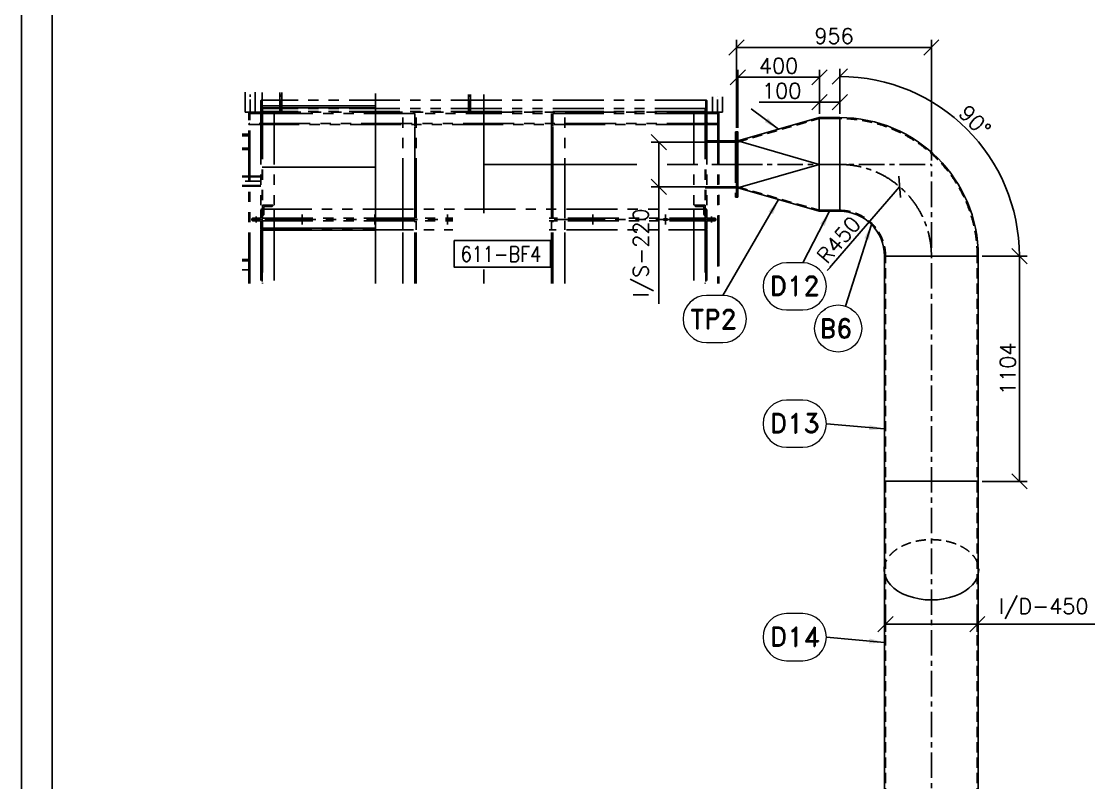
# Model space of a CAD drawing. Header units: inches. Extents: x 0 to 157513, y -28488 to 35640.
# Drawn here: x 55134 to 65674, y 7465 to 14930 of the extents above; entities that cross this region are included whole.
import ezdxf

# ---------------------------------------------------------------- set-up
doc = ezdxf.new("R2010")
doc.units = ezdxf.units.IN
doc.header["$LTSCALE"] = 400
doc.header["$MEASUREMENT"] = 0
for name, pattern in [('0', [0]), ('1', [2, 1.25, -0.25, 0.25, -0.25]), ('CENTER', [2, 1.25, -0.25, 0.25, -0.25]), ('DASHED2', [0.375, 0.25, -0.125]), ('HIDDEN', [9.525, 6.35, -3.175]), ('HIDDEN2', [4.7625, 3.175, -1.5875]), ('PHANTOM', [2.5, 1.25, -0.25, 0.25, -0.25, 0.25, -0.25])]:
    doc.linetypes.add(name, pattern=pattern)
for name, color, linetype in [('BF', 8, 'PHANTOM'), ('cen', 1, 'CENTER'), ('hid', 3, 'HIDDEN2')]:
    doc.layers.add(name, color=color, linetype=linetype)
doc.layers.add('bordertext', color=1, linetype='Continuous', lineweight=20)
doc.styles.add('RD', font='ROMAND.SHX')
doc.styles.add('ROMAND', font='romand.shx', dxfattribs={"width": 0.85})
doc.styles.add('ROMANS', font='romans')
doc.dimstyles.new('SAM2 60 SC', dxfattribs={"dimscale": 60, "dimtxt": 2.5, "dimasz": 2.5, "dimexe": 1.25, "dimexo": 0.625, "dimtad": 1, "dimtoh": 1, "dimdec": 0, "dimdsep": 46, "dimtxsty": 'ROMANS', "dimblk": 'OBLIQUE', "dimcen": 2.5, "dimclrd": 1, "dimclre": 1, "dimclrt": 256, "dimadec": 0, "dimazin": 2, "dimtfac": 1, "dimtdec": 0, "dimtofl": 0, "dimtmove": 0, "dimatfit": 3, "dimfxl": 1, "dimtolj": 1, "dimtzin": 0, "dimarcsym": 1})

# ---------------------------------------------------------------- blocks, each defined once
blk = doc.blocks.new('_OBLIQUE')
at = {"color": 0, "linetype": 'ByBlock'}
blk.add_line((-0.5, -0.5), (0.5, 0.5), dxfattribs=at)
blk = doc.blocks.new('*D221')
at = {"color": 1, "lineweight": -2}
for p, q in [((62152, 13885), (62152, 14749)), ((62152, 14674), (64063, 14674)), ((64063, 13565), (64063, 14749))]:
    blk.add_line(p, q, dxfattribs=at)
at = {"layer": 'Defpoints', "color": 0}
for p in [(64063, 14674), (62152, 13847, 685), (64063, 13527, 699)]:
    blk.add_point(p, dxfattribs=at)
at = {"color": 1, "lineweight": -2, "xscale": 150, "yscale": 150, "zscale": 150, "rotation": 180}
blk.add_blockref('_OBLIQUE', (62152, 14674), dxfattribs=at)
at = {"color": 1, "lineweight": -2, "xscale": 150, "yscale": 150, "zscale": 150}
blk.add_blockref('_OBLIQUE', (64063, 14674), dxfattribs=at)
at = {"insert": (63108, 14787), "char_height": 150, "attachment_point": 5, "style": 'ROMANS'}
blk.add_mtext('\\A1;956', dxfattribs=at)
blk = doc.blocks.new('*D222')
at = {"color": 1, "lineweight": -2}
for p, q in [((62164, 13885), (62164, 14457)), ((62964, 14025), (62964, 14457)), ((62164, 14382), (62964, 14382))]:
    blk.add_line(p, q, dxfattribs=at)
at = {"layer": 'Defpoints', "color": 0}
for p in [(62964, 14382), (62964, 13987, 685), (62164, 13847, 685)]:
    blk.add_point(p, dxfattribs=at)
at = {"color": 1, "lineweight": -2, "xscale": 150, "yscale": 150, "zscale": 150, "rotation": 180}
blk.add_blockref('_OBLIQUE', (62164, 14382), dxfattribs=at)
at = {"color": 1, "lineweight": -2, "xscale": 150, "yscale": 150, "zscale": 150}
blk.add_blockref('_OBLIQUE', (62964, 14382), dxfattribs=at)
at = {"insert": (62564, 14494), "char_height": 150, "attachment_point": 5, "style": 'ROMANS'}
blk.add_mtext('\\A1;400', dxfattribs=at)
blk = doc.blocks.new('*D223')
at = {"color": 1, "lineweight": -2}
for p, q in [((62964, 14137), (62374, 14137)), ((62964, 14025), (62964, 14212)), ((63164, 14137), (62964, 14137)), ((63164, 14025), (63164, 14212))]:
    blk.add_line(p, q, dxfattribs=at)
at = {"layer": 'Defpoints', "color": 0}
for p in [(63164, 14137), (62964, 13987, 709), (63164, 13987, 685)]:
    blk.add_point(p, dxfattribs=at)
at = {"color": 1, "lineweight": -2, "xscale": 150, "yscale": 150, "zscale": 150, "rotation": 180}
blk.add_blockref('_OBLIQUE', (62964, 14137), dxfattribs=at)
at = {"color": 1, "lineweight": -2, "xscale": 150, "yscale": 150, "zscale": 150}
blk.add_blockref('_OBLIQUE', (63164, 14137), dxfattribs=at)
at = {"insert": (62594, 14249), "char_height": 150, "attachment_point": 5, "style": 'ROMANS'}
blk.add_mtext('\\A1;100', dxfattribs=at)
blk = doc.blocks.new('*D224')
at = {"color": 1, "lineweight": -2}
for p, q in [((63164, 14025), (63164, 14465)), ((64561, 12627), (65002, 12627))]:
    blk.add_line(p, q, dxfattribs=at)
blk.add_arc((63164, 12627), 1763, 0, 90, dxfattribs=at)
at = {"layer": 'Defpoints', "color": 0}
for p in [(63164, 13987, 709), (64690, 13509), (63164, 12627, 709), (64524, 12627, 734)]:
    blk.add_point(p, dxfattribs=at)
at = {"color": 1, "lineweight": -2, "xscale": 150, "yscale": 150, "zscale": 150}
for p, rotation in [((63164, 14390), 179.9999999999998), ((64927, 12627), 270)]:
    blk.add_blockref('_OBLIQUE', p, dxfattribs=dict(at, rotation=rotation))
at = {"insert": (64490, 13954), "char_height": 150, "attachment_point": 5, "rotation": 315, "style": 'ROMANS'}
blk.add_mtext('\\A1;90°', dxfattribs=at)
blk = doc.blocks.new('*D225')
at = {"color": 1, "lineweight": -2}
for p, q in [((64599, 12627), (65002, 12627)), ((64927, 12627), (64927, 10419)), ((64561, 10419), (65002, 10419))]:
    blk.add_line(p, q, dxfattribs=at)
at = {"layer": 'Defpoints', "color": 0}
for p in [(64561, 12627), (64524, 10419, 563), (64927, 10419)]:
    blk.add_point(p, dxfattribs=at)
at = {"color": 1, "lineweight": -2, "xscale": 150, "yscale": 150, "zscale": 150}
for p, rotation in [((64927, 12627), 90), ((64927, 10419), 270)]:
    blk.add_blockref('_OBLIQUE', p, dxfattribs=dict(at, rotation=rotation))
at = {"insert": (64814, 11523), "char_height": 150, "attachment_point": 5, "rotation": 90, "style": 'ROMANS'}
blk.add_mtext('\\A1;1104', dxfattribs=at)
blk = doc.blocks.new('*D234')
at = {"color": 1, "lineweight": -2}
for p, q in [((62114, 13747), (61313, 13747)), ((61388, 13747), (61388, 13307)), ((62114, 13307), (61313, 13307)), ((61388, 13307), (61388, 12161))]:
    blk.add_line(p, q, dxfattribs=at)
at = {"layer": 'Defpoints', "color": 0}
for p in [(62152, 13747, 685), (61388, 13307), (62152, 13307, 685)]:
    blk.add_point(p, dxfattribs=at)
at = {"color": 1, "lineweight": -2, "xscale": 150, "yscale": 150, "zscale": 150}
for p, rotation in [((61388, 13747), 90), ((61388, 13307), 270)]:
    blk.add_blockref('_OBLIQUE', p, dxfattribs=dict(at, rotation=rotation))
at = {"insert": (61236, 12659), "char_height": 150, "attachment_point": 5, "rotation": 90, "style": 'ROMANS'}
blk.add_mtext('\\A1;I/S-220', dxfattribs=at)
blk = doc.blocks.new('*D124')
at = {"color": 1, "lineweight": -2}
blk.add_line((63042, 12486), (63752, 13308), dxfattribs=at)
at = {"layer": 'Defpoints', "color": 0}
for p in [(63752, 13308, 720), (63164, 12627, 709)]:
    blk.add_point(p, dxfattribs=at)
at = {"color": 1, "lineweight": -2, "xscale": 150, "yscale": 150, "zscale": 150, "rotation": 49.1389481724649}
blk.add_blockref('_OBLIQUE', (63752, 13308), dxfattribs=at)
at = {"insert": (63154, 12788), "char_height": 150, "attachment_point": 5, "rotation": 49.1389, "style": 'ROMANS'}
blk.add_mtext('\\A1;R450', dxfattribs=at)
blk = doc.blocks.new('*D323')
at = {"color": 1, "lineweight": -2}
for p, q in [((63614, 9106), (63614, 8943)), ((64514, 9106), (64514, 8943)), ((63614, 9018), (64514, 9018)), ((64514, 9018), (65667, 9018))]:
    blk.add_line(p, q, dxfattribs=at)
at = {"layer": 'Defpoints', "color": 0}
for p in [(63614, 9144, 726), (64514, 9144, 726), (64514, 9018)]:
    blk.add_point(p, dxfattribs=at)
at = {"color": 1, "lineweight": -2, "xscale": 150, "yscale": 150, "zscale": 150, "rotation": 180}
blk.add_blockref('_OBLIQUE', (63614, 9018), dxfattribs=at)
at = {"color": 1, "lineweight": -2, "xscale": 150, "yscale": 150, "zscale": 150}
blk.add_blockref('_OBLIQUE', (64514, 9018), dxfattribs=at)
at = {"insert": (65165, 9169), "char_height": 150, "attachment_point": 5, "style": 'ROMANS'}
blk.add_mtext('\\A1;I/D-450', dxfattribs=at)
blk = doc.blocks.new('A1 title blck promac')
at = {"color": 4, "linetype": '0'}
blk.add_lwpolyline([(2099534, -476612), (2149994, -476612), (2149994, -440972), (2099534, -440972)], close=True, dxfattribs=at)
blk.add_lwpolyline([(2100785, -476312), (2149694, -476312), (2149694, -441272), (2099834, -441272), (2099834, -470228)], dxfattribs=at)

msp = doc.modelspace()

# ---------------------------------------------------------------- linework, layer by layer
at = {"ltscale": 10}
for p, q in [((62163.6, 13757.5, 685), (62963.6, 13987.5, 709.4)), ((62963.6, 13067.5, 685), (62963.6, 13987.5, 685)), ((63163.7, 13987.5, 685), (62963.6, 13987.5, 685)), ((63163.7, 13067.5, 709.4), (63163.7, 13987.5, 709.4)), ((62151.6, 13747.5, 685), (62163.6, 13747.5, 685)), ((62163.6, 13757.5, 685), (62963.6, 13527.5, 685)), ((62163.6, 13297.5, 685), (62963.6, 13527.5, 685)), ((62963.6, 13527.5, 685), (62963.6, 13527.5, 685)), ((62151.6, 13307.5, 685), (62163.6, 13307.5, 685)), ((62163.6, 13297.5, 685), (62963.6, 13067.5, 709.4)), ((63163.7, 13067.5, 709.4), (62963.6, 13067.5, 709.4)), ((63603.6, 5659.6, 726), (63603.6, 12627.5, 726)), ((63603.6, 12627.5, 726), (64523.6, 12627.5, 726)), ((64523.6, 5659.6, 726), (64523.6, 12627.5, 726))]:
    msp.add_line(p, q, dxfattribs=at)
at = {"color": 3, "linetype": 'HIDDEN', "ltscale": 300}
for p, q in [((63163.7, 13977.5, 709.4), (62963.6, 13977.5, 709.4)), ((63163.7, 13077.5, 709.4), (62963.6, 13077.5, 709.4))]:
    msp.add_line(p, q, dxfattribs=at)
for p, q in [((62151.6, 13847.5, 685), (62151.6, 13207.5, 685)), ((64523.6, 10419.2, 563.2), (63603.6, 10419.2, 726))]:
    msp.add_line(p, q)
at = {"color": 4}
for q in [(62151.6, 13541, 685), (62151.6, 13514, 685)]:
    msp.add_line((62151.6, 13527.5, 685), q, dxfattribs=at)
at = {"ltscale": 10, "elevation": 685}
msp.add_lwpolyline([(62151.6, 13847.5), (62163.6, 13847.5), (62163.6, 13207.5), (62151.6, 13207.5)], close=True, dxfattribs=at)
at = {"ltscale": 10, "extrusion": (-0.018463, 0, 0.99983)}
for radius in [1360, 440]:
    msp.add_arc((-12627.5, 63166.1, -456.9), radius, 90, 180, dxfattribs=at)
msp.add_ellipse((64063.6, 9551.4, 662.2), major_axis=(-464.4, 0), ratio=0.6366935, start_param=0, end_param=3.1415927)
at = {"layer": 'BF'}
for p, q in [((57328.6, 14039.6, 685), (57328.6, 14235.9, 685)), ((57428.6, 14039.6, 685), (57428.6, 14234.9, 685)), ((57668.6, 14039.6, 685), (57668.6, 14232.6, 685)), ((57688.6, 14039.6, 685), (57688.6, 14232.4, 685)), ((57482.6, 14051.6, 685), (57482.6, 14147.6, 685)), ((61848.6, 14157.6, 685), (57494.6, 14157.6, 685)), ((57494.6, 14027.6, 685), (57494.6, 14157.6, 685)), ((59521.6, 14039.6, 685), (59521.6, 14214.5, 685)), ((59541.6, 14039.6, 685), (59541.6, 14214.3, 685)), ((61850.6, 14157.6, 685), (61848.6, 14157.6, 685)), ((61848.6, 14027.6, 685), (61848.6, 14157.6, 685)), ((61850.6, 14157.6, 685), (61848.6, 14157.6, 685)), ((61860.6, 14051.6, 685), (61860.6, 14147.6, 685)), ((61914.6, 14039.6, 685), (61914.6, 14191.1, 685)), ((62014.6, 14039.6, 685), (62014.6, 14190.2, 685)), ((57328.6, 14039.6, 685), (57428.6, 14039.6, 685)), ((57364.6, 12360.2, 685), (57364.6, 14029.6, 685)), ((57364.6, 14027.6, 685), (57494.6, 14027.6, 685)), ((57374.6, 14039.6, 685), (59637.6, 14039.6, 685)), ((57376.6, 12360.2, 685), (57376.6, 14027.6, 685)), ((57482.6, 14027.6, 685), (57482.6, 13087.5, 685)), ((61848.6, 14077.6, 685), (57494.6, 14077.6, 685)), ((57494.6, 14077.6, 685), (57494.6, 12360.2, 685)), ((61848.6, 14048.2, 685), (57494.6, 14048.2, 685)), ((57494.6, 14027.6, 685), (59637.6, 14027.6, 685)), ((57499.6, 14077.6, 685), (57499.6, 13007.5, 685)), ((57612.6, 14027.6, 685), (57612.6, 13091.1, 685)), ((57688.6, 14039.6, 685), (57668.6, 14039.6, 685)), ((58876.6, 13087.5, 685), (58876.6, 14027.6, 685)), ((58994.6, 12999.5, 685), (58994.6, 14027.6, 685)), ((58994.6, 13307.5, 685), (58994.6, 14027.6, 685)), ((58994.6, 12999.5, 685), (58994.6, 14027.6, 685)), ((59006.6, 13087.5, 685), (59006.6, 14027.6, 685)), ((59541.6, 14039.6, 685), (59521.6, 14039.6, 685)), ((61968.6, 14039.6, 685), (59637.6, 14039.6, 685)), ((61848.6, 14027.6, 685), (59637.6, 14027.6, 685)), ((60348.6, 13307.5, 685), (60348.6, 14027.6, 685)), ((60348.6, 12999.5, 685), (60348.6, 14027.6, 685)), ((60348.6, 13307.5, 685), (60348.6, 14027.6, 685)), ((60466.6, 13087.5, 685), (60466.6, 14027.6, 685)), ((61730.6, 14027.6, 685), (61730.6, 13087.5, 685)), ((61843.6, 14077.6, 685), (61843.6, 13007.5, 685)), ((61848.6, 14077.6, 685), (61848.6, 12360.2, 685)), ((61978.6, 14027.6, 685), (61848.6, 14027.6, 685)), ((61860.6, 14027.6, 685), (61860.6, 13087.5, 685)), ((62014.6, 14039.6, 685), (61914.6, 14039.6, 685)), ((61966.6, 14027.6, 685), (61966.6, 12360.2, 685)), ((61978.6, 14029.6, 685), (61978.6, 12360.2, 685)), ((61968.6, 13930.2, 685), (57374.6, 13930.2, 685)), ((61860.6, 13918.2, 685), (57494.6, 13918.2, 685)), ((57364.6, 13823.6, 685), (57301, 13823.6, 685)), ((57364.6, 13809, 685), (57301, 13809, 685)), ((62151.6, 13847.5, 685), (62139.6, 13847.5, 685)), ((62139.6, 13847.5, 685), (62139.6, 13207.5, 685)), ((62151.6, 13207.5, 685), (62151.6, 13847.5, 685)), ((62151.6, 13757.5, 685), (61976.3, 13757.5, 685)), ((62151.6, 13747.5, 685), (61979.6, 13747.5, 685)), ((57364.6, 13688.2, 685), (57301, 13688.2, 685)), ((57364.6, 13673.6, 685), (57301, 13673.6, 685)), ((57301, 13410.8, 685), (57482.6, 13410.8, 685)), ((57301, 13404.3, 685), (57482.6, 13404.3, 685)), ((57301.5, 13404.4, 685), (57482.6, 13404.4, 685)), ((57301, 13320.8, 685), (57482.6, 13320.8, 685)), ((57301, 13314.3, 685), (57482.6, 13314.3, 685)), ((57328.9, 13362.6, 685), (57482.6, 13362.6, 685)), ((60336.6, 13087.5, 685), (60336.6, 13307.5, 685)), ((61983.2, 13307.5, 685), (62151.6, 13307.5, 685)), ((61983.2, 13297.5, 685), (62151.6, 13297.5, 685)), ((62139.6, 13207.5, 685), (62151.6, 13207.5, 685)), ((57482.6, 13087.5, 685), (61860.6, 13087.5, 685)), ((57482.6, 13077.5, 685), (57482.6, 13011.5, 685)), ((57494.6, 13087.5, 685), (57492.6, 13087.5, 685)), ((57494.6, 13087.5, 685), (57494.6, 12987.5, 685)), ((57499.6, 13127.5, 685), (57599.6, 13127.5, 685)), ((57499.6, 13027.5, 685), (57499.6, 13127.5, 685)), ((57511.6, 13037.5, 685), (57511.6, 13103.5, 685)), ((57523.6, 13115.5, 685), (57589.6, 13115.5, 685)), ((57599.6, 13125.5, 685), (57599.6, 13127.5, 685)), ((58876.6, 13087.5, 685), (58876.6, 12999.5, 685)), ((59006.6, 13087.5, 685), (59006.6, 12999.5, 685)), ((61843.6, 13127.5, 685), (61743.6, 13127.5, 685)), ((61743.6, 13125.5, 685), (61743.6, 13127.5, 685)), ((61819.6, 13115.5, 685), (61753.6, 13115.5, 685)), ((61831.6, 13037.5, 685), (61831.6, 13103.5, 685)), ((61843.6, 13027.5, 685), (61843.6, 13127.5, 685)), ((61848.6, 13087.5, 685), (61848.6, 12987.5, 685)), ((61848.6, 13087.5, 685), (61850.6, 13087.5, 685)), ((61860.6, 13077.5, 685), (61860.6, 13011.5, 685)), ((57394.6, 12989.5, 685), (57394.6, 12987.5, 685)), ((57394.6, 12985.5, 685), (57394.6, 12987.5, 685)), ((57494.6, 12987.5, 685), (57394.6, 12987.5, 685)), ((57494.6, 12987.5, 685), (57394.6, 12987.5, 685)), ((57470.6, 12999.5, 685), (57404.6, 12999.5, 685)), ((57470.6, 12975.5, 685), (57404.6, 12975.5, 685)), ((60021.6, 12987.5, 685), (57482.6, 12987.5, 685)), ((57499.6, 13007.5, 685), (57494.6, 13007.5, 685)), ((57494.6, 12999.5, 685), (61848.6, 12999.5, 685)), ((57494.6, 12887.5, 685), (57494.6, 12987.5, 685)), ((57494.6, 12975.5, 685), (61848.6, 12975.5, 685)), ((57499.6, 12967.5, 685), (57494.6, 12967.5, 685)), ((57499.6, 13027.5, 685), (57501.6, 13027.5, 685)), ((57499.6, 12967.5, 685), (57499.6, 12360.2, 685)), ((57888.6, 13035.5, 685), (57888.6, 12939.5, 685)), ((58601.8, 13035.5, 685), (58601.8, 12939.5, 685)), ((58876.6, 12975.5, 685), (58876.6, 12887.5, 685)), ((58994.6, 12360.2, 685), (58994.6, 12975.5, 685)), ((59006.6, 12975.5, 685), (59006.6, 12887.5, 685)), ((59315, 13035.5, 685), (59315, 12939.5, 685)), ((61860.6, 12987.5, 685), (60021.6, 12987.5, 685)), ((60028.2, 13035.5, 685), (60028.2, 12939.5, 685)), ((60336.6, 12975.5, 685), (60336.6, 12887.5, 685)), ((60348.6, 12360.2, 685), (60348.6, 12975.5, 685)), ((60466.6, 12975.5, 685), (60466.6, 12887.5, 685)), ((60741.4, 13035.5, 685), (60741.4, 12939.5, 685)), ((61454.6, 13035.5, 685), (61454.6, 12939.5, 685)), ((61843.6, 13027.5, 685), (61841.6, 13027.5, 685)), ((61848.6, 13007.5, 685), (61843.6, 13007.5, 685)), ((61843.6, 12967.5, 685), (61843.6, 12360.2, 685)), ((61848.6, 12967.5, 685), (61843.6, 12967.5, 685)), ((61848.6, 12987.5, 685), (61948.6, 12987.5, 685)), ((61848.6, 12887.5, 685), (61848.6, 12987.5, 685)), ((61848.6, 12987.5, 685), (61948.6, 12987.5, 685)), ((61872.6, 12999.5, 685), (61938.6, 12999.5, 685)), ((61872.6, 12975.5, 685), (61938.6, 12975.5, 685)), ((61948.6, 12989.5, 685), (61948.6, 12987.5, 685)), ((61948.6, 12985.5, 685), (61948.6, 12987.5, 685)), ((57482.6, 12897.5, 685), (57482.6, 12963.5, 685)), ((57482.6, 12887.5, 685), (61860.6, 12887.5, 685)), ((57482.6, 12887.5, 685), (57482.6, 12360.2, 685)), ((57494.6, 12887.5, 685), (57492.6, 12887.5, 685)), ((57612.6, 12887.5, 685), (57612.6, 12360.2, 685)), ((58876.6, 12360.2, 685), (58876.6, 12887.5, 685)), ((59006.6, 12360.2, 685), (59006.6, 12887.5, 685)), ((60336.6, 12360.2, 685), (60336.6, 12887.5, 685)), ((60466.6, 12360.2, 685), (60466.6, 12887.5, 685)), ((61730.6, 12887.5, 685), (61730.6, 12360.2, 685)), ((61848.6, 12887.5, 685), (61850.6, 12887.5, 685)), ((61860.6, 12897.5, 685), (61860.6, 12963.5, 685)), ((61860.6, 12887.5, 685), (61860.6, 12360.2, 685)), ((57364.6, 12593.5, 685), (57301, 12593.5, 685)), ((57364.6, 12493.5, 685), (57301, 12493.5, 685))]:
    msp.add_line(p, q, dxfattribs=at)
at = {"layer": 'BF', "linetype": 'CENTER', "ltscale": 0.25}
for p, q in [((57378.6, 14039.6, 685), (57378.6, 14235.4, 685)), ((57678.6, 14039.6, 685), (57678.6, 14232.5, 685)), ((59531.6, 14039.6, 685), (59531.6, 14214.4, 685)), ((61964.6, 14039.6, 685), (61964.6, 14190.6, 685))]:
    msp.add_line(p, q, dxfattribs=at)
at = {"layer": 'BF', "linetype": '0'}
for p, q in [((57495.6, 13843.7, 685), (57495.6, 14234.3, 685)), ((58607.6, 14223.4, 685), (58607.6, 12360.2, 685)), ((58607.6, 14102, 685), (57495.6, 14102, 685)), ((58607.6, 14082, 685), (57495.6, 14082, 685)), ((57502.2, 14082, 685), (58614.2, 14082, 685)), ((58607.6, 13502, 685), (57495.6, 13502, 685)), ((58607.6, 12902, 685), (57495.6, 12902, 685)), ((58607.6, 12882, 685), (57495.6, 12882, 685))]:
    msp.add_line(p, q, dxfattribs=at)
at = {"layer": 'BF', "ltscale": 0.5}
for p, q in [((57492.6, 14157.6, 685), (57494.6, 14157.6, 685)), ((57364.6, 12493.5, 685), (57364.6, 12593.5, 685))]:
    msp.add_line(p, q, dxfattribs=at)
at = {"layer": 'BF', "ltscale": 5}
msp.add_line((59671.6, 12360.2, 685), (59671.6, 14214.6, 685), dxfattribs=at)
at = {"layer": 'BF', "linetype": 'HIDDEN2'}
for p, q in [((57482.6, 13942.2, 685), (57482.6, 14038.2, 685)), ((57492.6, 14048.2, 685), (57494.6, 14048.2, 685)), ((57494.6, 13918.2, 685), (57494.6, 14048.2, 685)), ((60336.6, 14027.6, 685), (60336.6, 12999.5, 685)), ((61848.6, 13918.2, 685), (61848.6, 14048.2, 685)), ((61850.6, 14048.2, 685), (61848.6, 14048.2, 685)), ((61860.6, 13942.2, 685), (61860.6, 14038.2, 685)), ((57364.6, 13918.2, 685), (57494.6, 13918.2, 685)), ((61978.6, 13918.2, 685), (61848.6, 13918.2, 685)), ((61976.3, 13757.5, 685), (61844.6, 13757.5, 685)), ((61979.6, 13747.5, 685), (61844.6, 13747.5, 685)), ((61844.6, 13307.5, 685), (61983.2, 13307.5, 685)), ((61844.6, 13297.5, 685), (61983.2, 13297.5, 685)), ((57612.6, 13091.1, 685), (57612.6, 12999.5, 685)), ((60466.6, 13087.5, 685), (60466.6, 12999.5, 685)), ((61730.6, 13087.5, 685), (61730.6, 12999.5, 685)), ((57424.6, 12999.5, 685), (57424.6, 12975.5, 685)), ((57452.6, 12999.5, 685), (57452.6, 12975.5, 685)), ((57612.6, 12975.5, 685), (57612.6, 12887.5, 685)), ((57874.6, 12999.5, 685), (57874.6, 12975.5, 685)), ((57902.6, 12999.5, 685), (57902.6, 12975.5, 685)), ((58587.8, 12999.5, 685), (58587.8, 12975.5, 685)), ((58615.8, 12999.5, 685), (58615.8, 12975.5, 685)), ((59301, 12999.5, 685), (59301, 12975.5, 685)), ((59329, 12999.5, 685), (59329, 12975.5, 685)), ((60014.2, 12999.5, 685), (60014.2, 12975.5, 685)), ((60042.2, 12999.5, 685), (60042.2, 12975.5, 685)), ((60727.4, 12999.5, 685), (60727.4, 12975.5, 685)), ((60755.4, 12999.5, 685), (60755.4, 12975.5, 685)), ((61440.6, 12999.5, 685), (61440.6, 12975.5, 685)), ((61468.6, 12999.5, 685), (61468.6, 12975.5, 685)), ((61730.6, 12975.5, 685), (61730.6, 12887.5, 685)), ((61890.6, 12999.5, 685), (61890.6, 12975.5, 685)), ((61918.6, 12999.5, 685), (61918.6, 12975.5, 685))]:
    msp.add_line(p, q, dxfattribs=at)
at = {"layer": 'BF', "ltscale": 3}
msp.add_line((59671.6, 13527.5, 685), (62151.6, 13527.5, 685), dxfattribs=at)
at = {"layer": 'BF', "linetype": '1'}
for p, q in [((57438.6, 13016.1, 685), (57438.6, 12973, 685)), ((57438.6, 12958.9, 685), (57438.6, 13001.9, 685)), ((61904.6, 13016.1, 685), (61904.6, 12973, 685)), ((61904.6, 12958.9, 685), (61904.6, 13001.9, 685))]:
    msp.add_line(p, q, dxfattribs=at)
at = {"layer": 'BF', "linetype": 'HIDDEN', "ltscale": 0.5}
msp.add_line((57364.6, 12583.5, 685), (57301, 12583.5, 685), dxfattribs=at)
at = {"layer": 'BF'}
for centre, radius, start, end in [((57492.6, 14147.6, 685), 10, 90, 180), ((61850.6, 14147.6, 685), 10, 0, 90), ((61850.6, 14147.6, 685), 10, 0, 90), ((57374.6, 14029.6, 685), 10, 90, 180), ((57374.6, 14029.6, 685), 10, 90, 180), ((57374.6, 14029.6, 685), 10, 90, 180), ((57470.6, 14051.6, 685), 12, 270, 0), ((57470.6, 14051.6, 685), 12, 270, 0), ((61872.6, 14051.6, 685), 12, 180, 270), ((61968.6, 14029.6, 685), 10, 0, 90), ((57492.6, 13077.5, 685), 10, 90, 180), ((57523.6, 13103.5, 685), 12, 90, 180), ((57589.6, 13125.5, 685), 10, 270, 0), ((61753.6, 13125.5, 685), 10, 180, 270), ((61819.6, 13103.5, 685), 12, 0, 90), ((61850.6, 13077.5, 685), 10, 0, 90), ((57404.6, 12989.5, 685), 10, 90, 180), ((57404.6, 12985.5, 685), 10, 180, 270), ((57470.6, 13011.5, 685), 12, 270, 0), ((57470.6, 12963.5, 685), 12, 0, 90), ((57501.6, 13037.5, 685), 10, 270, 0), ((61841.6, 13037.5, 685), 10, 180, 270), ((61872.6, 13011.5, 685), 12, 180, 270), ((61872.6, 12963.5, 685), 12, 90, 180), ((61938.6, 12989.5, 685), 10, 0, 90), ((61938.6, 12985.5, 685), 10, 270, 0), ((57492.6, 12897.5, 685), 10, 180, 270), ((61850.6, 12897.5, 685), 10, 270, 0)]:
    msp.add_arc(centre, radius, start, end, dxfattribs=at)
at = {"layer": 'BF', "linetype": 'HIDDEN2'}
for centre, radius, start, end in [((57492.6, 14038.2, 685), 10, 90, 180), ((61850.6, 14038.2, 685), 10, 0, 90), ((57374.6, 13920.2, 685), 10, 90, 180), ((57470.6, 13942.2, 685), 12, 270, 0), ((61872.6, 13942.2, 685), 12, 180, 270), ((61968.6, 13920.2, 685), 10, 0, 90)]:
    msp.add_arc(centre, radius, start, end, dxfattribs=at)
at = {"layer": 'BF', "linetype": 'ByBlock'}
msp.add_point((61848.6, 14157.6, 685), dxfattribs=at)
at = {"layer": 'cen'}
msp.add_line((62407.3, 13527.5, 685), (61837.3, 13527.5, 685), dxfattribs=at)
at = {"layer": 'cen', "ltscale": 0.5}
for p in [(62151.6, 13527.5, 685), (64063.6, 4309.6, 685)]:
    msp.add_line(p, (64063.5, 13527.5, 698.9), dxfattribs=at)
at = {"layer": 'cen', "ltscale": 0.5, "extrusion": (-0.018463, 0, 0.99983)}
msp.add_arc((-12627.5, 63166.1, -456.9), 900, 90, 180, dxfattribs=at)
at = {"layer": 'hid', "linetype": 'DASHED2'}
for p, q in [((62163.6, 13747.5, 685), (62963.6, 13977.5, 709.4)), ((62163.6, 13307.5, 685), (62963.6, 13077.5, 709.4)), ((63613.6, 5659.6, 726), (63613.6, 12627.5, 726)), ((64513.6, 5659.6, 726), (64513.6, 12627.5, 726))]:
    msp.add_line(p, q, dxfattribs=at)
at = {"layer": 'hid', "linetype": 'DASHED2', "extrusion": (-0.018463, 0, 0.99983)}
for radius in [1350, 450]:
    msp.add_arc((-12627.5, 63166.1, -456.9), radius, 90, 180, dxfattribs=at)
at = {"layer": 'hid', "linetype": 'DASHED2', "extrusion": (0, 0, -1)}
msp.add_ellipse((64063.6, 9551.4, 662.2), major_axis=(-464.4, 0), ratio=0.6366935, start_param=0, end_param=3.1415927, dxfattribs=at)

# ---------------------------------------------------------------- texts
at = {"color": 7, "char_height": 187.5, "attachment_point": 3, "style": 'RD', "bg_fill": 2}
for s, insert in [('D12', (62966.7, 12430.5)), ('TP2', (62154.2, 12104, -680.1)), ('D13', (62968.8, 11083.5)), ('D14', (62968.8, 8989.8))]:
    msp.add_mtext(s, dxfattribs=dict(at, insert=insert))

# ---------------------------------------------------------------- dimensions: what is measured, and where the dimension line sits
for base, p1, p2, picture, middle in [((64063.5, 14674.1), (62151.6, 13847.5, 685), (64063.5, 13527.5, 698.9), '*D221', (63107.5, 14786.6)), ((62963.6, 14381.9), (62163.6, 13847.5, 685), (62963.6, 13987.5, 685), '*D222', (62563.6, 14494.4))]:
    dim = msp.add_linear_dim(base=base, p1=p1, p2=p2, dimstyle='SAM2 60 SC', override={"dimtoh": 0, "dimlfac": 0.5})
    dim.commit()
    dim.dimension.update_dxf_attribs({"geometry": picture, "text_midpoint": middle})
dim = msp.add_linear_dim(base=(63163.7, 14137), p1=(62963.6, 13987.5, 709.4), p2=(63163.7, 13987.5, 685), dimstyle='SAM2 60 SC', override={"dimtoh": 0, "dimlfac": 0.5})
dim.commit()
dim.dimension.update_dxf_attribs({"geometry": '*D223', "text_midpoint": (62593.9, 14137), "dimtype": 160})
dim = msp.add_linear_dim(base=(64926.6, 10419.2), p1=(64561, 12627.5), p2=(64523.6, 10419.2, 563.2), angle=90, dimstyle='SAM2 60 SC', override={"dimtoh": 0, "dimlfac": 0.5})
dim.commit()
dim.dimension.update_dxf_attribs({"geometry": '*D225', "text_midpoint": (64814.1, 11523.3)})
dim = msp.add_linear_dim(base=(64513.6, 9017.7), p1=(63613.6, 9143.5, 726), p2=(64513.6, 9143.5, 726), text='I/D-<>', dimstyle='SAM2 60 SC', override={"dimtoh": 0, "dimlfac": 0.5})
dim.commit()
dim.dimension.update_dxf_attribs({"geometry": '*D323', "text_midpoint": (65165.4, 9169.5)})

# ---------------------------------------------------------------- leaders
msp.add_leader([(62563.6, 13872.5, 697.2), (62295.9, 14073.3, 697.2)], dimstyle='SAM2 60 SC', override={"dimgap": 0.625, "dimtad": 0})

# ---------------------------------------------------------------- next in the draw order: linework, layer by layer
at = {"layer": 'bordertext'}
for points, elevation in [([(62801.8, 12100.2, 1), (62801.8, 12562.2), (62643.1, 12562.2, 1), (62643.1, 12100.2)], 0), ([(62016.7, 11780.6, 1), (62016.7, 12242.6), (61858.1, 12242.6, 1), (61858.1, 11780.6)], -680.1), ([(62801.8, 10753.2, 1), (62801.8, 11215.2), (62643.1, 11215.2, 1), (62643.1, 10753.2)], 0), ([(62801.8, 8659.5, 1), (62801.8, 9121.5), (62643.1, 9121.5, 1), (62643.1, 8659.5)], 0)]:
    msp.add_lwpolyline(points, format="xyb", close=True, dxfattribs=dict(at, elevation=elevation))

# ---------------------------------------------------------------- next in the draw order: dimensions: what is measured, and where the dimension line sits
dim = msp.add_angular_dim_3p(base=(64690.4, 13508.9), center=(63163.7, 12627.5, 709.4), p1=(64523.5, 12627.5, 734.5), p2=(63163.7, 13987.5, 709.4), dimstyle='SAM2 60 SC', override={"dimtoh": 0, "dimlfac": 0.5})
dim.commit()
dim.dimension.update_dxf_attribs({"geometry": '*D224', "text_midpoint": (64489.8, 13953.5)})
dim = msp.add_linear_dim(base=(61388.2, 13307.5), p1=(62151.6, 13747.5, 685), p2=(62151.6, 13307.5, 685), angle=90, text='I/S-<>', dimstyle='SAM2 60 SC', override={"dimtoh": 0, "dimlfac": 0.5})
dim.commit()
dim.dimension.update_dxf_attribs({"geometry": '*D234', "text_midpoint": (61236.4, 12659.3)})
dim = msp.add_radius_dim(center=(63163.7, 12627.5, 709.4), mpoint=(63752.5, 13308.1, 720.2), dimstyle='SAM2 60 SC', override={"dimtoh": 0, "dimlfac": 0.5})
dim.commit()
dim.dimension.update_dxf_attribs({"geometry": '*D124', "text_midpoint": (63239, 12714.5), "dimtype": 164})

# ---------------------------------------------------------------- next in the draw order: leaders
for points, override in [([(62563.6, 13182.5, 697.2), (62016.7, 12242.6, 697.2)], {"dimgap": 0.625, "dimtad": 0, "dimtoh": 0, "dimlfac": 0.5}), ([(63063.7, 13067.5, 709.4), (62801.8, 12562.2, 709.4)], {"dimgap": 0.625, "dimtad": 0}), ([(63603.6, 10932.7, 726), (63032.8, 10984.2, 726)], {"dimgap": 0.625, "dimtad": 0}), ([(63603.6, 8839, 726), (63032.8, 8890.5, 726)], {"dimgap": 0.625, "dimtad": 0})]:
    msp.add_leader(points, dimstyle='SAM2 60 SC', override=override)

# ---------------------------------------------------------------- next in the draw order: texts
at = {"color": 7, "insert": (63287.9, 12012.8), "char_height": 187.5, "attachment_point": 3, "style": 'RD', "bg_fill": 2}
msp.add_mtext('B6', dxfattribs=at)

# ---------------------------------------------------------------- next in the draw order: linework, layer by layer
at = {"layer": 'bordertext'}
msp.add_circle((63148.5, 11918.4), 231, dxfattribs=at)

# ---------------------------------------------------------------- next in the draw order: block references
msp.add_blockref('A1 title blck promac', (-2044400, 476612.3))

# ---------------------------------------------------------------- next in the draw order: leaders
msp.add_leader([(63474.8, 12938.6, 715.1), (63218.9, 12138.4, 715.1)], dimstyle='SAM2 60 SC', override={"dimgap": 0.625, "dimtad": 0, "dimtoh": 0, "dimlfac": 0.5})

# ---------------------------------------------------------------- next in the draw order: texts
at = {"insert": (59443, 12973.5, -231.6), "char_height": 150, "attachment_point": 1, "style": 'ROMAND', "bg_fill": 2}
msp.add_mtext('\\P611-BF4', dxfattribs=at)

# ---------------------------------------------------------------- next in the draw order: linework, layer by layer
at = {"color": 1, "elevation": 23.4}
msp.add_lwpolyline([(59379.4, 12782.6), (60326.7, 12782.6), (60326.7, 12520.1), (59379.4, 12520.1)], close=True, dxfattribs=at)

doc.saveas('drawing.dxf')
